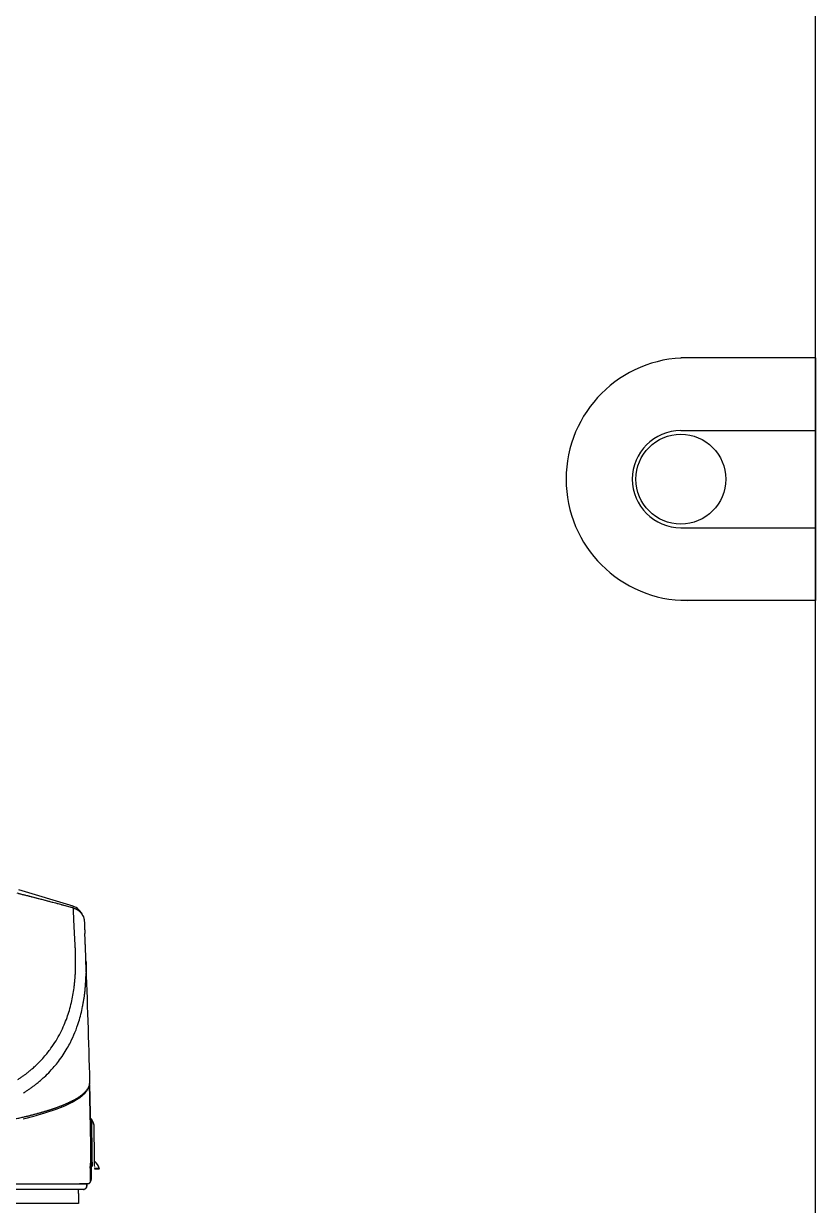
# Model space of a CAD drawing. Extents: x -7692 to 9871, y -72 to 2456.
# Drawn here: x -5987 to -5628, y 656 to 1192 of the extents above; entities that cross this region are included whole.
import ezdxf

# ---------------------------------------------------------------- set-up
doc = ezdxf.new("R2010")
doc.units = 0
doc.header["$LTSCALE"] = 20
doc.header["$MEASUREMENT"] = 0
doc.layers.get('0').update_dxf_attribs({"linetype": 'CONTINUOUS'})
doc.layers.add('4', color=4, linetype='CONTINUOUS')
doc.layers.add('6', color=6, linetype='CONTINUOUS')

msp = doc.modelspace()

# ---------------------------------------------------------------- linework, layer by layer
for p, q in [((-5964.37, 792.11), (-5989.02, 799.59)), ((-5955.96, 695.56), (-5955.12, 693.55)), ((-5955.71, 680.01), (-5955.94, 694.31)), ((-5955.03, 692.39), (-5954.8, 678.08)), ((-5956.6, 673.29), (-5956.56, 669.03)), ((-6353.08, 666.22), (-5958.19, 666.22)), ((-5961.93, 657.38), (-6348.84, 657.38))]:
    msp.add_line(p, q)
at = {"flags": 128}
msp.add_lwpolyline([(-5987.01, 695.73), (-5985.07, 696.21), (-5983.45, 696.62), (-5982.13, 696.97), (-5981.09, 697.25), (-5980.27, 697.48), (-5977.15, 698.39), (-5972.03, 700.09), (-5968.09, 701.66), (-5964.73, 703.27), (-5961.31, 705.38), (-5958.84, 707.57), (-5958.3, 708.23), (-5957.85, 708.89), (-5957.5, 709.5), (-5957.35, 709.82), (-5957.18, 710.25), (-5957, 710.8), (-5956.87, 711.47), (-5956.81, 712.26)], dxfattribs=at)
for centre, radius, start, end in [((-6276.38, -351.21), 1184.4, 74.71644, 75.99163), ((-5966.59, 785.37), 7.05, 19.4443, 73.355), ((-9955.38, 608.72), 4000, 1.48908, 2.27283), ((-5957.73, 712.64), 0.993, 337.678, 1.4846), ((-5956.42, 695.37), 0.5, 22.5752, 90), ((-5958.24, 671.62), 6, 16.3023, 54.0177), ((-5952.77, 673.22), 0.3, 269.4266, 326.176), ((-5952.77, 673.22), 0.3, 326.1656, 22.9174), ((-5958.19, 668.22), 2, 270, 0.3085)]:
    msp.add_arc(centre, radius, start, end)
for points, knots in [([(-5964.25, 791.31), (-5965.15, 791.55), (-5966.83, 792), (-5970.44, 792.97), (-5974.41, 794.03), (-5978.99, 795.23), (-5982.16, 796.05), (-5984.59, 796.66), (-5986.13, 797.05), (-5987.65, 797.42), (-5988.64, 797.67), (-5989.14, 797.79)], [0, 0, 0, 0, 0.1075046, 0.1984617, 0.4295833, 0.5800274, 0.748351, 0.8132989, 0.8759544, 0.9380993, 1, 1, 1, 1]), ([(-5964.25, 791.31), (-5964.17, 791.29), (-5964.02, 791.24), (-5963.79, 791.17), (-5963.56, 791.08), (-5963.32, 790.98), (-5963.08, 790.87), (-5962.84, 790.75), (-5962.6, 790.62), (-5962.19, 790.38), (-5961.54, 789.91), (-5960.75, 789.13), (-5960.12, 788.21), (-5959.75, 787.44), (-5959.56, 786.88), (-5959.45, 786.47), (-5959.36, 786.06), (-5959.31, 785.66), (-5959.29, 785.39), (-5959.28, 785.26)], [0, 0, 0, 0, 0.02671, 0.054326, 0.082847, 0.112271, 0.14259, 0.173796, 0.205877, 0.238823, 0.339761, 0.489458, 0.636141, 0.746777, 0.800715, 0.852979, 0.9036, 0.952605, 1, 1, 1, 1]), ([(-5963.41, 774.09), (-5963.42, 774.28), (-5963.44, 774.65), (-5963.47, 775.19), (-5963.5, 775.71), (-5963.53, 776.21), (-5963.56, 776.69), (-5963.58, 777.15), (-5963.61, 777.6), (-5963.63, 778.03), (-5963.65, 778.44), (-5963.68, 778.84), (-5963.7, 779.22), (-5963.72, 779.58), (-5963.74, 779.94), (-5963.76, 780.28), (-5963.77, 780.6), (-5963.79, 780.92), (-5963.82, 781.38), (-5963.85, 781.97), (-5963.88, 782.67), (-5963.92, 783.34), (-5963.95, 783.98), (-5963.97, 784.57), (-5964, 785.13), (-5964.02, 785.66), (-5964.03, 785.99), (-5964.04, 786.15)], [0, 0, 0, 0, 0.034257, 0.067836, 0.100753, 0.133019, 0.16465, 0.195657, 0.226052, 0.255845, 0.285046, 0.313665, 0.341711, 0.369191, 0.396114, 0.422486, 0.448313, 0.473602, 0.498358, 0.561362, 0.624176, 0.686853, 0.749446, 0.812006, 0.874584, 0.937232, 1, 1, 1, 1]), ([(-5959.28, 785.26), (-5959.27, 785.09), (-5959.26, 784.75), (-5959.24, 784.23), (-5959.21, 783.7), (-5959.19, 783.17), (-5959.16, 782.51), (-5959.13, 781.72), (-5959.09, 780.78), (-5959.06, 780.13), (-5959.04, 779.81)], [0, 0, 0, 0, 0.101267, 0.20194, 0.302021, 0.401509, 0.500404, 0.6669, 0.833431, 1, 1, 1, 1]), ([(-5958.56, 768.03), (-5958.56, 768.21), (-5958.58, 768.56), (-5958.6, 769.08), (-5958.62, 769.59), (-5958.64, 770.09), (-5958.66, 770.59), (-5958.68, 771.07), (-5958.7, 771.54), (-5958.72, 772.01), (-5958.74, 772.46), (-5958.75, 772.9), (-5958.77, 773.34), (-5958.79, 773.76), (-5958.81, 774.18), (-5958.82, 774.59), (-5958.86, 775.35), (-5958.9, 776.42), (-5958.94, 777.41), (-5958.98, 778.2), (-5959, 778.75), (-5959.02, 779.26), (-5959.03, 779.59), (-5959.04, 779.75), (-5959.04, 779.81)], [0, 0, 0, 0, 0.03322, 0.06644, 0.099659, 0.132879, 0.166098, 0.199317, 0.232537, 0.265756, 0.298977, 0.332198, 0.365419, 0.398641, 0.431864, 0.465087, 0.49831, 0.623972, 0.749629, 0.790081, 0.874846, 0.935639, 0.977357, 1, 1, 1, 1]), ([(-5963.37, 773.4), (-5963.38, 773.52), (-5963.39, 773.75), (-5963.41, 773.98), (-5963.41, 774.09)], [0, 0, 0, 0, 0.508706, 1, 1, 1, 1]), ([(-5963.25, 767.8), (-5963.25, 767.93), (-5963.25, 768.23), (-5963.25, 768.7), (-5963.25, 769.33), (-5963.26, 769.98), (-5963.27, 770.77), (-5963.3, 771.59), (-5963.33, 772.51), (-5963.36, 773.1), (-5963.37, 773.4)], [0, 0, 0, 0, 0.066399, 0.146847, 0.241592, 0.389763, 0.488392, 0.661022, 0.832112, 1, 1, 1, 1]), ([(-5985.87, 716.03), (-5985.66, 716.19), (-5985.25, 716.51), (-5984.67, 716.97), (-5984.13, 717.41), (-5983.63, 717.82), (-5983.18, 718.21), (-5982.37, 718.9), (-5981.23, 719.94), (-5979.48, 721.64), (-5977.12, 724.18), (-5974.52, 727.42), (-5972.07, 731.09), (-5970.09, 734.62), (-5968.44, 738.12), (-5967.11, 741.53), (-5966.02, 744.92), (-5965.13, 748.31), (-5964.43, 751.74), (-5964, 754.49), (-5963.74, 756.65), (-5963.58, 758.22), (-5963.45, 759.79), (-5963.35, 761.38), (-5963.28, 762.97), (-5963.24, 764.57), (-5963.23, 766.18), (-5963.24, 767.26), (-5963.25, 767.8)], [0, 0, 0, 0, 0.013634, 0.026426, 0.038376, 0.049486, 0.059755, 0.069185, 0.105087, 0.140395, 0.198191, 0.289343, 0.363736, 0.435793, 0.506654, 0.569919, 0.628064, 0.691355, 0.748116, 0.80272, 0.827873, 0.852887, 0.877761, 0.902493, 0.927084, 0.951533, 0.975839, 1, 1, 1, 1]), ([(-5982.52, 710.46), (-5982.32, 710.6), (-5981.91, 710.91), (-5981.28, 711.4), (-5980.61, 711.94), (-5979.89, 712.53), (-5979.13, 713.17), (-5978.33, 713.87), (-5976.82, 715.24), (-5974.97, 717.08), (-5972.83, 719.46), (-5970.83, 721.93), (-5968.86, 724.69), (-5967.06, 727.6), (-5965.25, 730.94), (-5963.44, 734.91), (-5961.92, 739.21), (-5960.81, 743.16), (-5960.16, 746.02), (-5959.73, 748.32), (-5959.45, 749.99), (-5959.21, 751.67), (-5959.01, 753.36), (-5958.84, 755.06), (-5958.7, 756.76), (-5958.59, 758.46), (-5958.52, 760.18), (-5958.49, 761.33), (-5958.48, 761.9)], [0, 0, 0, 0, 0.012319, 0.025843, 0.040572, 0.056505, 0.073643, 0.091985, 0.111532, 0.179207, 0.228994, 0.281092, 0.348791, 0.410446, 0.463524, 0.551226, 0.64037, 0.699579, 0.759149, 0.786828, 0.814278, 0.841499, 0.868489, 0.895251, 0.921783, 0.948085, 0.974158, 1, 1, 1, 1]), ([(-5989.43, 713.5), (-5989.22, 713.65), (-5988.79, 713.93), (-5988.17, 714.36), (-5987.56, 714.78), (-5986.98, 715.2), (-5986.42, 715.62), (-5986.05, 715.89), (-5985.87, 716.03)], [0, 0, 0, 0, 0.175703, 0.347644, 0.515946, 0.680717, 0.842044, 1, 1, 1, 1]), ([(-5986.55, 696.62), (-5986.31, 696.68), (-5985.82, 696.8), (-5985.11, 696.97), (-5984.4, 697.15), (-5983.7, 697.32), (-5983.01, 697.5), (-5982.32, 697.68), (-5981.65, 697.86), (-5980.98, 698.04), (-5980.32, 698.22), (-5979.67, 698.4), (-5979.03, 698.58), (-5978.39, 698.76), (-5977.77, 698.94), (-5977.15, 699.13), (-5976.54, 699.31), (-5975.94, 699.5), (-5975.35, 699.68), (-5974.77, 699.87), (-5974.19, 700.06), (-5973.63, 700.25), (-5973.07, 700.44), (-5972.52, 700.63), (-5971.99, 700.82), (-5971.46, 701.01), (-5970.93, 701.2), (-5970.42, 701.39), (-5969.92, 701.59), (-5969.42, 701.78), (-5968.94, 701.97), (-5968.46, 702.17), (-5967.99, 702.37), (-5967.53, 702.56), (-5967.08, 702.76), (-5966.64, 702.96), (-5966.21, 703.16), (-5965.79, 703.36), (-5965.38, 703.56), (-5964.97, 703.76), (-5964.58, 703.96), (-5964.09, 704.22), (-5963.51, 704.54), (-5962.86, 704.92), (-5962.24, 705.3), (-5961.65, 705.68), (-5961.09, 706.07), (-5960.57, 706.45), (-5960.07, 706.85), (-5959.61, 707.24), (-5959.18, 707.64), (-5958.79, 708.04), (-5958.43, 708.45), (-5958.1, 708.85), (-5957.8, 709.27), (-5957.54, 709.68), (-5957.32, 710.1), (-5957.13, 710.52), (-5956.98, 710.94), (-5956.86, 711.37), (-5956.78, 711.8), (-5956.73, 712.23), (-5956.73, 712.52), (-5956.73, 712.67)], [0, 0, 0, 0, 0.012214, 0.024438, 0.036674, 0.048921, 0.061178, 0.073447, 0.085727, 0.098018, 0.11032, 0.122633, 0.134958, 0.147293, 0.159639, 0.171997, 0.184365, 0.196745, 0.209136, 0.221537, 0.23395, 0.246374, 0.258809, 0.271255, 0.283712, 0.29618, 0.30866, 0.32115, 0.333651, 0.346164, 0.358687, 0.371222, 0.383768, 0.396324, 0.408892, 0.421471, 0.434061, 0.446662, 0.459274, 0.471898, 0.484532, 0.497177, 0.520339, 0.543579, 0.566897, 0.590293, 0.613768, 0.637321, 0.660952, 0.684661, 0.708449, 0.732314, 0.756258, 0.780281, 0.804381, 0.82856, 0.852816, 0.877152, 0.901565, 0.926056, 0.950626, 0.975274, 1, 1, 1, 1]), ([(-5986.12, 707.93), (-5985.92, 708.07), (-5985.51, 708.34), (-5984.9, 708.75), (-5984.3, 709.17), (-5983.7, 709.59), (-5983.1, 710.02), (-5982.71, 710.31), (-5982.52, 710.46)], [0, 0, 0, 0, 0.164177, 0.32935, 0.495518, 0.662683, 0.830843, 1, 1, 1, 1]), ([(-5956.94, 711.1), (-5956.94, 711.01), (-5956.81, 706.15), (-5956.62, 697.46), (-5956.36, 685.47), (-5956.24, 678.56), (-5956.19, 668.23)], [0, 0, 0, 0, 0.0060175, 0.3376889, 0.6690269, 0.9690586, 0.9690586, 0.9690586, 0.9690586]), ([(-5956.6, 673.29), (-5956.23, 677.88), (-5956.35, 685.08), (-5956.62, 697.46), (-5956.81, 706.14), (-5956.94, 710.99), (-5956.94, 711.06)], [0, 0, 0, 0, 0.3312788, 0.6629222, 0.9949143, 1, 1, 1, 1]), ([(-6051.67, 689.1), (-6051.3, 689.12), (-6050.56, 689.17), (-6049.47, 689.25), (-6048.38, 689.32), (-6047.29, 689.39), (-6046.22, 689.47), (-6045.14, 689.55), (-6044.07, 689.62), (-6043.01, 689.7), (-6041.96, 689.78), (-6040.91, 689.86), (-6039.86, 689.94), (-6038.83, 690.02), (-6037.8, 690.1), (-6036.77, 690.18), (-6035.75, 690.26), (-6034.74, 690.34), (-6033.73, 690.42), (-6032.73, 690.51), (-6031.74, 690.59), (-6030.76, 690.67), (-6029.78, 690.76), (-6028.8, 690.85), (-6027.84, 690.93), (-6026.88, 691.02), (-6025.92, 691.11), (-6024.98, 691.19), (-6024.04, 691.28), (-6023.11, 691.37), (-6022.18, 691.46), (-6021.27, 691.55), (-6020.36, 691.64), (-6019.45, 691.73), (-6018.56, 691.82), (-6017.67, 691.92), (-6016.79, 692.01), (-6015.92, 692.1), (-6015.05, 692.2), (-6014.2, 692.29), (-6013.35, 692.39), (-6012.28, 692.51), (-6011.01, 692.66), (-6009.54, 692.84), (-6008.09, 693.01), (-6006.66, 693.2), (-6005.26, 693.38), (-6003.89, 693.56), (-6002.54, 693.75), (-6001.21, 693.94), (-5999.91, 694.13), (-5998.64, 694.33), (-5997.39, 694.53), (-5996.17, 694.72), (-5994.98, 694.93), (-5993.82, 695.13), (-5992.69, 695.34), (-5991.59, 695.54), (-5990.51, 695.76), (-5989.47, 695.97), (-5988.46, 696.18), (-5987.48, 696.4), (-5986.86, 696.55), (-5986.55, 696.62)], [0, 0, 0, 0, 0.0122213, 0.0244557, 0.0367033, 0.048964, 0.0612379, 0.0735249, 0.085825, 0.0981382, 0.1104647, 0.1228042, 0.1351569, 0.1475227, 0.1599017, 0.1722938, 0.1846991, 0.1971175, 0.209549, 0.2219937, 0.2344515, 0.2469225, 0.2594066, 0.2719039, 0.2844143, 0.2969379, 0.3094746, 0.3220245, 0.3345875, 0.3471636, 0.3597529, 0.3723554, 0.384971, 0.3975997, 0.4102416, 0.4228966, 0.4355648, 0.4482462, 0.4609407, 0.4736483, 0.4863691, 0.4991031, 0.5220053, 0.5450026, 0.5680948, 0.5912821, 0.6145643, 0.6379416, 0.6614139, 0.6849812, 0.7086435, 0.7324007, 0.756253, 0.7802003, 0.8042426, 0.8283798, 0.8526121, 0.8769393, 0.9013615, 0.9258787, 0.9504908, 0.9751979, 1, 1, 1, 1]), ([(-5955.94, 694.31), (-5955.94, 694.67), (-5955.95, 695.39), (-5955.95, 695.51), (-5955.96, 695.56)], [0, 0, 0, 0, 0.499977, 1, 1, 1, 1]), ([(-5955.04, 693.18), (-5955.04, 693.14), (-5955.04, 693.07), (-5955.03, 692.61), (-5955.03, 692.39)], [0, 0, 0, 0, 0.5, 1, 1, 1, 1]), ([(-5955.62, 674.11), (-5955.62, 674.68), (-5955.64, 675.83), (-5955.67, 677.44), (-5955.69, 678.9), (-5955.7, 679.64), (-5955.71, 680.01)], [0, 0, 0, 0, 0.2500024, 0.5000105, 0.7500159, 1, 1, 1, 1]), ([(-5954.8, 678.08), (-5954.8, 677.84), (-5954.79, 677.34), (-5954.78, 676.36), (-5954.76, 675.26), (-5954.75, 674.49), (-5954.74, 674.11)], [0, 0, 0, 0, 0.246497, 0.5, 0.753503, 1, 1, 1, 1]), ([(-5954.55, 673.33), (-5954.61, 673.32), (-5954.68, 673.29), (-5954.7, 673.26), (-5954.71, 673.25)], [0, 0, 0, 0, 0.668916, 1, 1, 1, 1]), ([(-5952.77, 672.92), (-5952.84, 672.92), (-5952.99, 672.92), (-5954.11, 672.92), (-5954.63, 672.92)], [0, 0, 0, 0, 0.530261, 1, 1, 1, 1]), ([(-5954.55, 673.33), (-5954.31, 673.33), (-5953.77, 673.32), (-5953.12, 673.31), (-5952.64, 673.31), (-5952.42, 673.3), (-5952.48, 673.3), (-5952.49, 673.3)], [0, 0, 0, 0, 0.184685, 0.411974, 0.681891, 0.994455, 1, 1, 1, 1]), ([(-5959.14, 666.22), (-5959.18, 666.22), (-5959.27, 666.22), (-5959.43, 666.22), (-5959.65, 666.22), (-5959.9, 666.22), (-5960.18, 666.22), (-5960.47, 666.22), (-5960.79, 666.22), (-5961.12, 666.22), (-5961.35, 666.22), (-5961.44, 666.22)], [0, 0, 0, 0, 0.05989, 0.143199, 0.249924, 0.382787, 0.500086, 0.618462, 0.750205, 0.901305, 1, 1, 1, 1]), ([(-5959.71, 663.72), (-5959.51, 663.72), (-5959.32, 663.76), (-5958.96, 663.91), (-5958.79, 664.02), (-5958.51, 664.3), (-5958.4, 664.47), (-5958.25, 664.83), (-5958.21, 665.02), (-5958.21, 665.22)], [0, 0, 0, 0, 0.25, 0.25, 0.5, 0.5, 0.75, 0.75, 1, 1, 1, 1]), ([(-5958.21, 665.22), (-5958.21, 665.02), (-5958.25, 664.83), (-5958.4, 664.47), (-5958.51, 664.3), (-5958.79, 664.02), (-5958.96, 663.91), (-5959.32, 663.76), (-5959.51, 663.72), (-5959.71, 663.72)], [0, 0, 0, 0, 0.25, 0.25, 0.5, 0.5, 0.75, 0.75, 1, 1, 1, 1]), ([(-5957.68, 666.22), (-5957.71, 666.22), (-5957.75, 666.22), (-5957.84, 666.22), (-5957.95, 666.22), (-5958.08, 666.22), (-5958.25, 666.22), (-5958.44, 666.22), (-5958.68, 666.22), (-5958.91, 666.22), (-5959.09, 666.22), (-5959.14, 666.22)], [0, 0, 0, 0, 0.0836872, 0.1750119, 0.2739742, 0.3805738, 0.4948109, 0.6262685, 0.745789, 0.9247475, 1, 1, 1, 1]), ([(-5958.08, 666.22), (-5958.09, 666.04), (-5958.12, 665.33), (-5958.17, 665.27), (-5958.21, 665.22)], [0, 0, 0, 0, 0.252346, 1, 1, 1, 1]), ([(-5958.21, 665.22), (-5958.17, 665.27), (-5958.12, 665.33), (-5958.09, 666.04), (-5958.08, 666.22)], [0, 0, 0, 0, 0.747585, 1, 1, 1, 1]), ([(-5956.69, 667.24), (-5956.68, 667.11), (-5956.71, 666.98), (-5956.8, 666.73), (-5956.88, 666.62), (-5957.06, 666.43), (-5957.17, 666.35), (-5957.42, 666.25), (-5957.55, 666.22), (-5957.68, 666.22)], [0, 0, 0, 0, 0.25, 0.25, 0.5, 0.5, 0.75, 0.75, 1, 1, 1, 1]), ([(-5956.56, 669.03), (-5956.56, 668.97), (-5956.56, 668.86), (-5956.56, 668.69), (-5956.57, 668.54), (-5956.57, 668.39), (-5956.57, 668.26), (-5956.58, 668.13), (-5956.58, 668.01), (-5956.59, 667.89), (-5956.59, 667.79), (-5956.6, 667.66), (-5956.61, 667.53), (-5956.63, 667.4), (-5956.64, 667.31), (-5956.66, 667.25), (-5956.68, 667.25), (-5956.69, 667.24)], [0, 0, 0, 0, 0.05011, 0.100132, 0.150091, 0.20001, 0.249913, 0.299824, 0.349766, 0.399763, 0.449838, 0.500015, 0.60085, 0.701078, 0.800887, 0.900465, 1, 1, 1, 1]), ([(-5959.71, 663.72), (-5959.97, 663.72), (-5960.48, 663.72), (-5961.25, 663.72), (-5962, 663.72), (-5962.74, 663.72), (-5999.53, 663.72), (-6000.26, 663.72), (-6000.97, 663.72), (-6326.32, 663.72), (-6327.01, 663.72), (-6327.7, 663.72), (-6328.37, 663.72), (-6329.04, 663.72), (-6329.7, 663.72), (-6330.34, 663.72), (-6330.98, 663.72), (-6331.61, 663.72), (-6332.23, 663.72), (-6333.55, 663.72), (-6335.49, 663.72), (-6337.92, 663.72), (-6340.14, 663.72), (-6342.17, 663.72), (-6343.99, 663.72), (-6345.61, 663.72), (-6347.03, 663.72), (-6348.03, 663.72), (-6348.7, 663.72), (-6349.14, 663.72), (-6349.53, 663.72), (-6349.89, 663.72), (-6350.2, 663.72), (-6350.48, 663.72), (-6350.71, 663.72), (-6350.91, 663.72), (-6351.01, 663.72), (-6351.06, 663.72)], [0, 0, 0, 0, 0.0138759, 0.02775, 0.0416226, 0.0554937, 0.0693637, 0.0832328, 0.0971012, 0.1109691, 0.1248368, 0.1387045, 0.1525723, 0.1664406, 0.1803096, 0.1941794, 0.2080504, 0.2219227, 0.2357965, 0.2496721, 0.3122633, 0.3748347, 0.4374067, 0.5000003, 0.5625915, 0.6251628, 0.6877349, 0.7503284, 0.7780775, 0.8058204, 0.833559, 0.8612951, 0.8890303, 0.9167667, 0.9445059, 0.9722497, 1, 1, 1, 1])]:
    msp.add_open_spline(points, degree=3, knots=knots)
for points, degree in [([(-5964.33, 791.33), (-5964.25, 791.31)], 1), ([(-5964.04, 786.15), (-5964.11, 788), (-5964.18, 789.7), (-5964.25, 791.31)], 3), ([(-5958.53, 767.35), (-5958.54, 767.58), (-5958.55, 767.81), (-5958.56, 768.03)], 3), ([(-5958.53, 767.35), (-5958.52, 766.79)], 1), ([(-5958.52, 766.79), (-5958.48, 761.9)], 1), ([(-5986.79, 707.49), (-5986.57, 707.64), (-5986.34, 707.79), (-5986.12, 707.93)], 3), ([(-5956.6, 696.58), (-5956.6, 696.45)], 1), ([(-5955.04, 693.18), (-5955.12, 693.55)], 1), ([(-5962.02, 663.72), (-5961.93, 657.38)], 1)]:
    msp.add_open_spline(points, degree=degree)
at = {"layer": '4'}
for p, q in [((-5627.88, 1040.72), (-5688.88, 1040.72)), ((-5627.88, 1040.72), (-5627.88, 930.72)), ((-5688.88, 1007.72), (-5627.88, 1007.72)), ((-5688.88, 963.72), (-5627.88, 963.72)), ((-5627.88, 930.72), (-5688.88, 930.72))]:
    msp.add_line(p, q, dxfattribs=at)
msp.add_circle((-5688.88, 985.72), 20.38, dxfattribs=at)
for centre, radius in [((-5685.88, 985.72), 55), ((-5688.88, 985.72), 22)]:
    msp.add_arc(centre, radius, 90, 270, dxfattribs=at)
at = {"layer": '6'}
msp.add_lwpolyline([(-6555.38, 2200.76), (-7555.38, 2200.76), (-7555.38, 275.72), (-5627.88, 275.72), (-5627.88, 1300.72)], dxfattribs=at)

doc.saveas('drawing.dxf')
